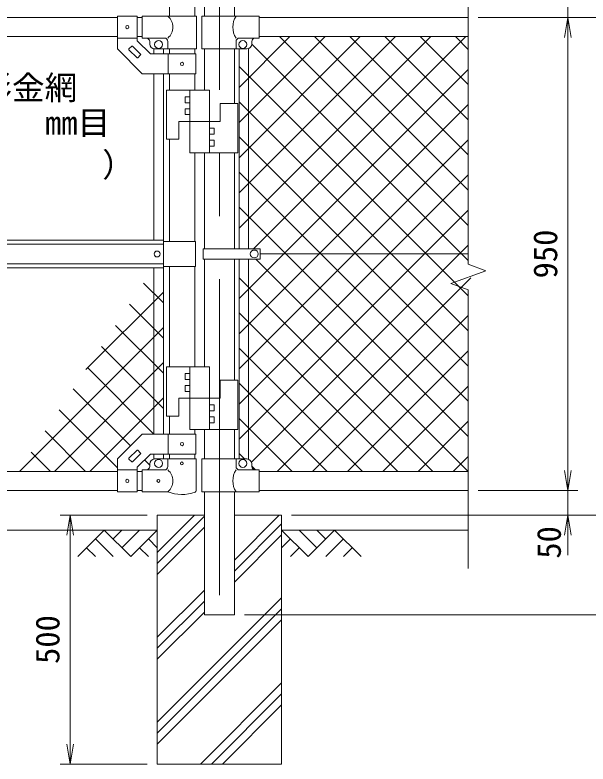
# Model space of a CAD drawing. Units: millimetres, scale not verified. Extents: x -4200 to 4200, y -2970 to 2970.
# Drawn here: x 2073 to 3225, y -789 to 717 of the extents above; entities that cross this region are included whole.
import ezdxf
from ezdxf.enums import TextEntityAlignment as Align

# ---------------------------------------------------------------- set-up
doc = ezdxf.new("R2010")
doc.units = ezdxf.units.MM
doc.header["$LTSCALE"] = 20
doc.linetypes.add('USER1', pattern=[50.8, 31.75, -6.35, 6.35, -6.35])
for name, color, linetype, lineweight in [('0-0_D-STR-TXT', 7, 'Continuous', 9), ('0-3_D-BMK', 2, 'USER1', 13), ('0-4_D-STR1', 1, 'Continuous', 18), ('0-5_D-STR3', 3, 'Continuous', 13), ('0-6_D-STR-DIM', 7, 'Continuous', 9), ('0-7_0', 7, 'Continuous', 9), ('0-8_D-STR4', 7, 'Continuous', 9), ('0-9_D-BGD', 7, 'Continuous', 9), ('0-A_D-DCR-HCH', 7, 'Continuous', 9), ('0-B_D-STR2', 7, 'Continuous', 9)]:
    doc.layers.add(name, color=color, linetype=linetype, lineweight=lineweight)
doc.styles.add('ＭＳ ゴシック', font='')
doc.styles.get('ＭＳ ゴシック').set_extended_font_data('MS Gothic')

# ---------------------------------------------------------------- blocks, each defined once
blk = doc.blocks.new('_Open')
at = {"layer": '0-7_0'}
blk.add_line((-20, 3.33), (0, 0), dxfattribs=at)
blk.add_lwpolyline([(-20, -3.33), (0, 0), (-20, 0)], dxfattribs=at)

msp = doc.modelspace()

# ---------------------------------------------------------------- linework, layer by layer
at = {"layer": '0-3_D-BMK'}
msp.add_line((2484.22, 1201.52), (2484.22, -518.63), dxfattribs=at)
at = {"layer": '0-4_D-STR1'}
for p, q in [((2383.67, 1150.37), (2383.67, 714.37)), ((2434.47, 1150.37), (2434.47, 714.37)), ((2453.97, 1150.37), (2453.97, 714.37)), ((2514.47, 1150.37), (2514.47, 714.37)), ((1644.87, 711.37), (2279.07, 711.37)), ((2319.07, 711.37), (2329.07, 711.37)), ((2564.22, 711.37), (2984.22, 711.37)), ((1644.87, 673.37), (2279.07, 673.37)), ((2319.07, 673.37), (2329.07, 673.37)), ((2564.22, 673.37), (2984.22, 673.37)), ((2383.67, 648.37), (2383.67, 638.37)), ((2434.47, 648.37), (2434.47, 638.37)), ((2453.97, 648.37), (2453.97, 565.87)), ((2514.47, 648.37), (2514.47, 538.87)), ((2383.67, 598.37), (2383.67, 565.87)), ((2434.47, 598.37), (2434.47, 565.87)), ((2383.67, 466.87), (2383.67, 261.37)), ((2434.47, 439.87), (2434.47, 261.37)), ((2453.97, 439.87), (2453.97, 246.87)), ((2514.47, 439.87), (2514.47, 246.87)), ((2453.97, 225.87), (2453.97, 9.77)), ((2514.47, 225.87), (2514.47, -17.23)), ((2383.67, 211.37), (2383.67, 9.77)), ((2434.47, 211.37), (2434.47, 9.77)), ((2383.67, -89.23), (2383.67, -125.63)), ((2434.47, -116.23), (2434.47, -125.63)), ((2453.97, -116.23), (2453.97, -175.63)), ((2514.47, -116.23), (2514.47, -175.63)), ((2383.67, -165.63), (2383.67, -175.63)), ((2434.47, -165.63), (2434.47, -175.63)), ((1644.87, -200.63), (2279.07, -200.63)), ((2319.07, -200.63), (2329.07, -200.63)), ((2564.22, -200.63), (2984.22, -200.63)), ((1644.87, -238.63), (2279.07, -238.63)), ((2319.07, -238.63), (2329.07, -238.63)), ((2564.22, -238.63), (2984.22, -238.63)), ((2453.97, -241.63), (2453.97, -488.63)), ((2514.47, -241.63), (2514.47, -488.63))]:
    msp.add_line(p, q, dxfattribs=at)
msp.add_lwpolyline([(2514.47, -241.63), (2514.47, -488.63), (2453.97, -488.63)], dxfattribs=at)
at = {"layer": '0-5_D-STR3'}
for p, q in [((2279.07, 714.62), (2279.07, 648.37)), ((2319.07, 714.62), (2279.07, 714.62)), ((2319.07, 714.62), (2319.07, 664.94)), ((2329.07, 714.37), (2438.42, 714.37)), ((2329.07, 670.37), (2329.07, 714.37)), ((2438.42, 714.37), (2438.42, 648.37)), ((2448.52, 714.37), (2564.22, 714.37)), ((2448.52, 648.37), (2448.52, 714.37)), ((2564.22, 670.37), (2564.22, 714.37)), ((2319.07, 670.12), (2279.07, 670.12)), ((2345.63, 638.37), (2319.07, 664.94)), ((2329.07, 670.37), (2373.52, 670.37)), ((2344.07, 658.37), (2344.07, 663.37)), ((2380.52, 648.37), (2380.52, 663.37)), ((2517.62, 648.37), (2517.62, 663.37)), ((2524.62, 670.37), (2564.22, 670.37)), ((2549.22, 658.37), (2549.22, 663.37)), ((2308.05, 654.03), (2302.4, 648.38)), ((2325.73, 637.77), (2309.47, 654.03)), ((2352.57, 648.37), (2352.57, 638.37)), ((2438.42, 648.37), (2354.07, 648.37)), ((2371.57, 648.37), (2371.57, 638.37)), ((2448.52, 648.37), (2539.22, 648.37)), ((2523.72, 648.37), (2523.72, 246.87)), ((2542.72, 649), (2542.72, 246.87)), ((2318.66, 630.7), (2302.4, 646.96)), ((2325.73, 636.36), (2320.08, 630.7)), ((2436.77, 638.37), (2345.63, 638.37)), ((2381.37, 638.37), (2381.37, 598.37)), ((2436.77, 638.37), (2436.77, 598.37)), ((2352.57, 598.37), (2352.57, 263.87)), ((2371.57, 598.37), (2371.57, 263.87)), ((2463.97, 565.87), (2377.97, 565.87)), ((2377.97, 565.87), (2377.97, 466.87)), ((2424.97, 565.87), (2424.97, 439.87)), ((2463.97, 565.87), (2463.97, 439.87)), ((2415.47, 552.37), (2415.47, 540.37)), ((2424.97, 552.37), (2415.47, 552.37)), ((2424.97, 540.37), (2415.47, 540.37)), ((2415.47, 528.37), (2415.47, 516.37)), ((2424.97, 528.37), (2415.47, 528.37)), ((2520.97, 538.87), (2485.97, 538.87)), ((2485.97, 538.87), (2485.97, 502.87)), ((2520.97, 538.87), (2520.97, 439.87)), ((2424.97, 516.37), (2415.47, 516.37)), ((2485.97, 502.87), (2402.97, 502.87)), ((2402.97, 502.87), (2402.97, 466.87)), ((2463.97, 489.37), (2473.47, 489.37)), ((2473.47, 477.37), (2473.47, 489.37)), ((2402.97, 466.87), (2377.97, 466.87)), ((2463.97, 477.37), (2473.47, 477.37)), ((2463.97, 465.37), (2473.47, 465.37)), ((2463.97, 453.37), (2473.47, 453.37)), ((2473.47, 453.37), (2473.47, 465.37)), ((2520.97, 439.87), (2424.97, 439.87)), ((1551.97, 263.87), (2371.97, 263.87)), ((2371.97, 263.87), (2371.97, 208.87)), ((2371.97, 261.37), (2436.07, 261.37)), ((2436.07, 261.37), (2436.07, 211.37)), ((1551.97, 255.87), (2371.97, 255.87)), ((2451.42, 225.87), (2451.42, 246.87)), ((2566.21, 246.87), (2451.42, 246.87)), ((2566.21, 225.87), (2566.21, 246.87)), ((2566.21, 225.87), (2451.42, 225.87)), ((2523.72, 225.87), (2523.72, -175.63)), ((2542.72, 225.87), (2542.72, -176.27)), ((2566.21, 236.37), (2984.22, 236.37)), ((1551.97, 216.87), (2371.97, 216.87)), ((2371.97, 211.37), (2436.07, 211.37)), ((1551.97, 208.87), (2371.97, 208.87)), ((2352.57, 208.87), (2352.57, -125.63)), ((2371.57, 208.87), (2371.57, -125.63)), ((2463.97, 9.77), (2377.97, 9.77)), ((2377.97, 9.77), (2377.97, -89.23)), ((2424.97, 9.77), (2424.97, -116.23)), ((2463.97, 9.77), (2463.97, -116.23)), ((2415.47, -3.73), (2415.47, -15.73)), ((2424.97, -3.73), (2415.47, -3.73)), ((2424.97, -15.73), (2415.47, -15.73)), ((2415.47, -27.73), (2415.47, -39.73)), ((2424.97, -27.73), (2415.47, -27.73)), ((2520.97, -17.23), (2485.97, -17.23)), ((2485.97, -17.23), (2485.97, -53.23)), ((2520.97, -17.23), (2520.97, -116.23)), ((2424.97, -39.73), (2415.47, -39.73)), ((2485.97, -53.23), (2402.97, -53.23)), ((2402.97, -53.23), (2402.97, -89.23)), ((2463.97, -66.73), (2473.47, -66.73)), ((2473.47, -78.73), (2473.47, -66.73)), ((2402.97, -89.23), (2377.97, -89.23)), ((2463.97, -78.73), (2473.47, -78.73)), ((2463.97, -90.73), (2473.47, -90.73)), ((2463.97, -102.73), (2473.47, -102.73)), ((2473.47, -102.73), (2473.47, -90.73)), ((2520.97, -116.23), (2424.97, -116.23)), ((2381.37, -165.63), (2381.37, -125.63)), ((2436.77, -165.63), (2436.77, -125.63)), ((2318.66, -157.97), (2302.4, -174.23)), ((2325.73, -165.04), (2309.47, -181.3)), ((2325.73, -163.62), (2320.08, -157.97)), ((2279.07, -241.88), (2279.07, -175.63)), ((2308.05, -181.3), (2302.4, -175.64)), ((2345.63, -165.63), (2319.07, -192.2)), ((2436.77, -165.63), (2345.63, -165.63)), ((2352.57, -165.63), (2352.57, -175.75)), ((2380.52, -175.63), (2354.07, -175.63)), ((2371.57, -165.63), (2371.57, -175.63)), ((2437.62, -175.63), (2380.52, -175.63)), ((2380.52, -175.63), (2380.52, -190.63)), ((2437.62, -175.63), (2437.62, -239.33)), ((2448.52, -175.63), (2539.22, -175.63)), ((2448.52, -175.63), (2448.52, -241.63)), ((2517.62, -175.63), (2517.62, -190.63)), ((2319.07, -241.88), (2319.07, -192.2)), ((2344.07, -190.63), (2344.07, -185.63)), ((2549.22, -185.63), (2549.22, -190.63)), ((2319.07, -197.38), (2279.07, -197.38)), ((2329.07, -197.63), (2373.52, -197.63)), ((2329.07, -241.63), (2329.07, -197.63)), ((2524.62, -197.63), (2564.22, -197.63)), ((2564.22, -197.63), (2564.22, -241.63)), ((2319.07, -241.88), (2279.07, -241.88)), ((2329.07, -241.63), (2380.52, -241.63)), ((2448.52, -241.63), (2564.22, -241.63))]:
    msp.add_line(p, q, dxfattribs=at)
for points in [[(2436.77, 598.37), (2329.07, 598.37), (2279.07, 648.37)], [(2436.77, -125.63), (2329.07, -125.63), (2279.07, -175.63)]]:
    msp.add_lwpolyline(points, dxfattribs=at)
for centre, radius in [((2299.07, 692.37), 3.25), ((2362.07, 657.37), 8), ((2531.22, 657.37), 8), ((2409.07, 618.37), 3.25), ((2359.07, 236.37), 6), ((2554.21, 236.37), 8), ((2409.07, -145.63), 3.25), ((2362.07, -184.63), 8), ((2531.22, -184.63), 8), ((2408.67, -184.63), 3), ((2299.07, -219.63), 3.25), ((2361.67, -219.63), 3)]:
    msp.add_circle(centre, radius, dxfattribs=at)
for centre, radius, start, end in [((2362.32, 692.37), 28.55, 309.59418, 50.40582), ((2551.83, 692.37), 40.68, 147.25964, 212.74036), ((2337.07, 663.37), 7, 0, 90), ((2373.52, 663.37), 7, 0, 90), ((2524.62, 663.37), 7, 90, 180), ((2556.22, 663.37), 7, 90, 180), ((2303.1, 647.67), 1, 135, 225), ((2308.76, 653.33), 1, 45, 135), ((2354.07, 658.37), 10, 180, 270), ((2539.22, 658.37), 10, 270, 0), ((2325.03, 637.06), 1, 315, 45), ((2319.37, 631.41), 1, 225, 315), ((2319.37, -158.67), 1, 45, 135), ((2325.03, -164.33), 1, 315, 45), ((2303.1, -174.94), 1, 135, 225), ((2354.07, -185.63), 10, 90, 180), ((2539.22, -185.63), 10, 0, 90), ((2308.76, -180.59), 1, 225, 315), ((2337.07, -190.63), 7, 270, 0), ((2373.52, -190.63), 7, 270, 0), ((2524.62, -190.63), 7, 180, 270), ((2556.22, -190.63), 7, 180, 270), ((2362.32, -219.63), 28.55, 309.59418, 50.40582), ((2551.83, -219.63), 40.68, 147.25964, 212.74036), ((2434.32, -239.33), 3.3, 289.22051, 0), ((2409.07, -166.9), 80, 249.0916, 289.22051)]:
    msp.add_arc(centre, radius, start, end, dxfattribs=at)
at = {"layer": '0-6_D-STR-DIM'}
for p, q in [((2984.22, 1201.52), (2984.22, 215.59)), ((2984.22, 1201.52), (2984.22, 265.59)), ((3184.22, 711.37), (3184.22, 811.37)), ((3004.22, 711.37), (3204.22, 711.37)), ((3004.22, 711.37), (3334.22, 711.37)), ((3024.22, 711.37), (3204.22, 711.37)), ((3024.22, 711.37), (3334.22, 711.37)), ((3184.22, 671.37), (3184.22, -198.63)), ((3184.22, 671.37), (3184.22, 631.37)), ((3019.45, 202.77), (2984.22, 215.59)), ((2948.98, 177.12), (3019.45, 202.77)), ((2984.22, 164.29), (2948.98, 177.12)), ((2984.22, 164.29), (2984.22, -395.94)), ((3184.22, -198.63), (3184.22, -158.63)), ((3004.22, -238.63), (3204.22, -238.63)), ((3024.22, -238.63), (3204.22, -238.63)), ((3184.22, -238.63), (3184.22, -288.63)), ((2339.22, -288.63), (2164, -288.63)), ((2629.22, -288.63), (3204.22, -288.63)), ((2629.22, -288.63), (3334.22, -288.63)), ((2649.22, -288.63), (3334.22, -288.63)), ((2184, -328.63), (2184, -748.63)), ((3184.22, -328.63), (3184.22, -368.63)), ((2534.47, -488.63), (3334.22, -488.63)), ((2534.47, -488.63), (3464.22, -488.63)), ((2339.22, -788.63), (2164, -788.63))]:
    msp.add_line(p, q, dxfattribs=at)
at = {"layer": '0-8_D-STR4'}
for p, q in [((2359.22, -288.63), (2359.22, -788.63)), ((2453.97, -288.63), (2359.22, -288.63)), ((2609.22, -288.63), (2514.47, -288.63)), ((2609.22, -288.63), (2609.22, -788.63)), ((2609.22, -788.63), (2359.22, -788.63))]:
    msp.add_line(p, q, dxfattribs=at)
at = {"layer": '0-9_D-BGD'}
for p, q in [((609.22, -318.63), (2359.22, -318.63)), ((2984.22, -318.63), (2609.22, -318.63))]:
    msp.add_line(p, q, dxfattribs=at)
at = {"layer": '0-A_D-DCR-HCH'}
for p, q in [((2359.22, -363.23), (2433.82, -288.63)), ((2359.22, -385.33), (2453.97, -290.58)), ((2514.47, -378.69), (2604.52, -288.63)), ((2359.22, -407.43), (2453.97, -312.68)), ((2514.47, -400.79), (2609.22, -306.04)), ((2252.79, -318.63), (2199.58, -371.84)), ((2252.79, -318.63), (2306, -371.84)), ((2270.53, -336.37), (2288.27, -318.63)), ((2288.27, -354.11), (2323.74, -318.63)), ((2306, -371.84), (2359.22, -318.63)), ((2514.47, -422.89), (2609.22, -328.14)), ((2662.43, -371.84), (2609.22, -318.63)), ((2680.16, -354.11), (2644.69, -318.63)), ((2715.64, -318.63), (2662.43, -371.84)), ((2697.99, -336.46), (2680.16, -318.63)), ((2715.64, -318.63), (2768.85, -371.84)), ((2235.05, -336.37), (2270.69, -371.84)), ((2341.48, -336.37), (2359.22, -354.03)), ((2626.95, -336.37), (2609.22, -354.03)), ((2733.38, -336.37), (2697.74, -371.84)), ((2217.32, -354.11), (2235.14, -371.84)), ((2323.74, -354.11), (2341.56, -371.84)), ((2644.69, -354.11), (2626.87, -371.84)), ((2751.11, -354.11), (2733.3, -371.84)), ((2359.22, -533.94), (2453.97, -439.19)), ((2359.22, -704.65), (2609.22, -454.65)), ((2359.22, -556.04), (2453.97, -461.29)), ((2359.22, -726.75), (2609.22, -476.75)), ((2359.22, -578.14), (2453.97, -483.39)), ((2359.22, -748.84), (2609.22, -498.84)), ((2445.94, -788.63), (2609.22, -625.36)), ((2468.04, -788.63), (2609.22, -647.46)), ((2490.14, -788.63), (2609.22, -669.55))]:
    msp.add_line(p, q, dxfattribs=at)
at = {"layer": '0-B_D-STR2'}
for p, q in [((2523.72, 571.19), (2625.89, 673.37)), ((2523.72, 500.48), (2696.6, 673.37)), ((2523.72, 429.77), (2767.31, 673.37)), ((2523.72, 359.06), (2838.03, 673.37)), ((2523.72, 288.35), (2908.74, 673.37)), ((2552.95, 246.87), (2979.45, 673.37)), ((2984.22, 293.91), (2604.76, 673.37)), ((2984.22, 364.62), (2675.47, 673.37)), ((2984.22, 435.34), (2746.18, 673.37)), ((2984.22, 506.05), (2816.89, 673.37)), ((2984.22, 576.76), (2887.6, 673.37)), ((2984.22, 647.47), (2958.32, 673.37)), ((2984.22, 223.2), (2549.21, 658.2)), ((2984.22, 152.49), (2523.72, 612.99)), ((2523.72, 146.93), (2984.22, 607.43)), ((2984.22, 81.78), (2523.72, 542.28)), ((2523.72, 76.21), (2984.22, 536.71)), ((2984.22, 11.07), (2523.72, 471.57)), ((2523.72, 5.5), (2984.22, 466)), ((2984.22, -59.64), (2523.72, 400.86)), ((2523.72, -65.21), (2984.22, 395.29)), ((2984.22, -130.35), (2523.72, 330.15)), ((2523.72, -135.92), (2984.22, 324.58)), ((2548.48, -181.86), (2984.22, 253.87)), ((2983.79, -200.63), (2557.29, 225.87)), ((2913.08, -200.63), (2523.72, 188.73)), ((2600.42, -200.63), (2989.19, 188.13)), ((2331.9, 177.86), (2371.57, 138.19)), ((2371.57, 159.49), (2216.03, 3.96)), ((2303.63, 135.42), (2371.57, 67.48)), ((2842.37, -200.63), (2523.72, 118.02)), ((2671.13, -200.63), (2984.22, 112.45)), ((2275.35, 92.99), (2371.57, -3.23)), ((2371.57, 88.78), (2082.15, -200.63)), ((2247.08, 50.55), (2371.57, -73.94)), ((2771.65, -200.63), (2523.72, 47.31)), ((2741.84, -200.63), (2984.22, 41.74)), ((2371.57, 18.07), (2152.86, -200.63)), ((2218.8, 8.11), (2352.55, -125.63)), ((2700.94, -200.63), (2524.24, -23.93)), ((2812.55, -200.63), (2984.22, -28.97)), ((2190.53, -34.32), (2305.45, -149.25)), ((2371.57, -52.64), (2223.58, -200.63)), ((2162.25, -76.76), (2279.07, -193.57)), ((2630.23, -200.63), (2523.72, -94.11)), ((2883.26, -200.63), (2984.22, -99.68)), ((2133.98, -119.19), (2215.42, -200.63)), ((2105.7, -161.63), (2144.71, -200.63)), ((2534.52, -175.63), (2523.72, -164.82)), ((2333.74, -177.53), (2344.07, -187.86)), ((2953.97, -200.63), (2984.22, -170.39)), ((2556.52, -197.63), (2549.22, -190.32))]:
    msp.add_line(p, q, dxfattribs=at)

# ---------------------------------------------------------------- block references
at = {"layer": '0-6_D-STR-DIM', "xscale": 2, "yscale": 2}
for p, rotation in [((3184.22, 711.37), 90), ((3184.22, 711.37), 90), ((3184.22, -238.63), 270), ((3184.22, -238.63), 270), ((2184, -288.63), 90), ((3184.22, -288.63), 90), ((2184, -788.63), 270)]:
    msp.add_blockref('_Open', p, dxfattribs=dict(at, rotation=rotation))

# ---------------------------------------------------------------- texts
at = {"layer": '0-0_D-STR-TXT', "style": 'ＭＳ ゴシック'}
for s, p in [('菱形金網', (1936.21, 532.16)), ('φ   x   mm目', (1854.99, 461.72)), ('（\u3000\u3000   \u3000\u3000）', (1822.5, 377.25))]:
    msp.add_text(s, height=48.09, dxfattribs=at).set_placement(p, align=Align.BOTTOM_LEFT)
at = {"layer": '0-6_D-STR-DIM', "style": 'ＭＳ ゴシック'}
for s, p in [('950', (3177.47, 187.24)), ('50', (3184.75, -376.01)), ('500', (2177.25, -587.51))]:
    msp.add_text(s, height=48.09, rotation=90, dxfattribs=at).set_placement(p, align=Align.BOTTOM_LEFT)

doc.saveas('drawing.dxf')
